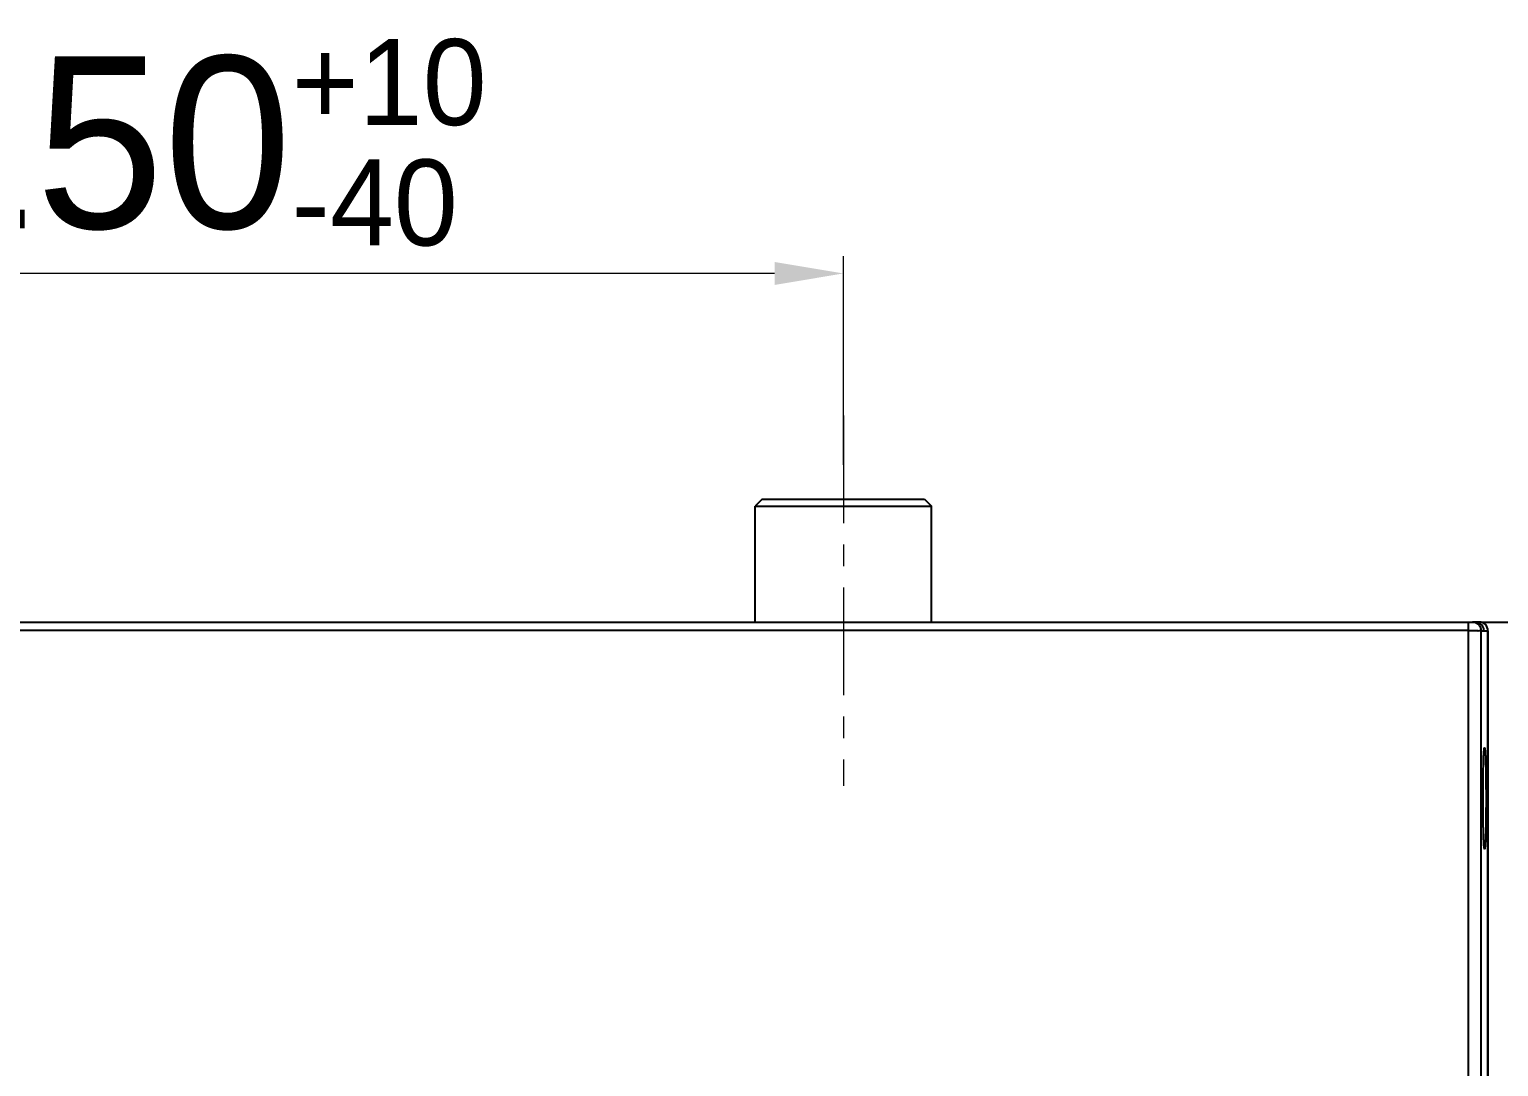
# Model space of a CAD drawing. Extents: x 300 to 2828, y 64 to 1916.
# Drawn here: x 1532.8 to 1703.7, y 1589.3 to 1709.9 of the extents above; entities that cross this region are included whole.
import ezdxf

# ---------------------------------------------------------------- set-up
doc = ezdxf.new("R2010")
doc.units = 0
doc.header["$LTSCALE"] = 10
doc.header["$MEASUREMENT"] = 0
doc.header["$PDMODE"] = 3
doc.header["$PDSIZE"] = -10
doc.linetypes.add('CENTER', pattern=[2, 1.25, -0.25, 0.25, -0.25])
doc.layers.get('0').update_dxf_attribs({"linetype": 'CONTINUOUS'})
doc.layers.get('DEFPOINTS').update_dxf_attribs({"linetype": 'CONTINUOUS'})
doc.layers.add('1', color=7, linetype='CONTINUOUS')
doc.layers.add('DEF_LAYER_ASSEM_MEMBER', color=7, linetype='CONTINUOUS')
doc.styles.add('Daelim Dimension', font='')
doc.styles.get('Daelim Dimension').set_extended_font_data('나눔고딕')
doc.dimstyles.new('DEFAULT', dxfattribs={"dimscale": 2, "dimtxt": 2, "dimasz": 2, "dimexe": 0, "dimexo": 2, "dimgap": 1, "dimtad": 1, "dimdec": 1, "dimzin": 9, "dimdsep": 46, "dimtxsty": 'Daelim Dimension', "dimcen": 0.5, "dimclrd": 252, "dimclre": 252, "dimclrt": 3, "dimadec": 1, "dimazin": 0, "dimtfac": 1, "dimtdec": 1, "dimtix": 1, "dimtmove": 0, "dimatfit": 3, "dimfxl": 1, "dimtolj": 1, "dimtzin": 1, "dimlwd": 9, "dimlwe": 9, "dimarcsym": 0})

# ---------------------------------------------------------------- blocks, each defined once
blk = doc.blocks.new('*D7')
at = {"color": 5, "lineweight": 9, "ltscale": 0.5, "transparency": 16777216}
for p, q in [((1477.47, 1659.64), (1477.47, 1683.56)), ((1627.47, 1659.32), (1627.47, 1683.56)), ((1619.47, 1681.56), (1485.47, 1681.56))]:
    blk.add_line(p, q, dxfattribs=at)
at = {"color": 5, "ltscale": 0.5, "transparency": 16777216}
for points in [[(1485.47, 1682.89), (1485.47, 1680.22), (1477.47, 1681.56)], [(1619.47, 1682.89), (1619.47, 1680.22), (1627.47, 1681.56)]]:
    blk.add_solid(points, dxfattribs=at)
at = {"layer": 'DEFPOINTS', "color": 0, "ltscale": 0.5, "transparency": 16777216}
for p in [(1477.47, 1681.56), (1477.47, 1655.64), (1627.47, 1655.32)]:
    blk.add_point(p, dxfattribs=at)
at = {"color": 7, "ltscale": 0.5, "transparency": 16777216, "insert": (1552.34, 1696.81), "char_height": 20, "attachment_point": 5, "style": 'Daelim Dimension'}
blk.add_mtext('\\A1;150{\\H10.000000;\\S+10^ -40;}', dxfattribs=at)

msp = doc.modelspace()

# ---------------------------------------------------------------- linework, layer by layer
at = {"ltscale": 0.5}
msp.add_line((1045.25, 1641.02), (2070.39, 1641.02), dxfattribs=at)
at = {"layer": '1', "color": 1, "linetype": 'CENTER', "lineweight": 5}
msp.add_line((1627.47, 1665.04), (1627.47, 1621.97), dxfattribs=at)
at = {"layer": '1', "color": 7, "linetype": 'Continuous'}
for p, q in [((1618.02, 1655.32), (1617.22, 1654.52)), ((1617.22, 1641.02), (1617.22, 1654.52)), ((1617.22, 1654.52), (1637.72, 1654.52)), ((1618.02, 1655.32), (1636.92, 1655.32)), ((1636.92, 1655.32), (1637.72, 1654.52)), ((1637.72, 1641.02), (1637.72, 1654.52))]:
    msp.add_line(p, q, dxfattribs=at)
at = {"layer": 'DEF_LAYER_ASSEM_MEMBER', "color": 7, "linetype": 'Continuous'}
for p, q in [((1404.29, 1641.02), (1700.65, 1641.02)), ((1701.42, 1641.02), (1700.97, 1641.02)), ((1700.15, 1509.99), (1700.15, 1640.04)), ((1702.43, 1561.74), (1702.42, 1640.02))]:
    msp.add_line(p, q, dxfattribs=at)
at = {"layer": 'DEF_LAYER_ASSEM_MEMBER', "color": 9, "linetype": 'Continuous'}
for p, q in [((1700.15, 1640.04), (1700.15, 1641.02)), ((1700.15, 1640.04), (1404.79, 1640.04)), ((1701.65, 1640.02), (1701.97, 1640.02)), ((1701.65, 1509.97), (1701.65, 1640.02)), ((1701.97, 1640.02), (1702.42, 1640.02))]:
    msp.add_line(p, q, dxfattribs=at)
at = {"layer": 'DEF_LAYER_ASSEM_MEMBER', "color": 7, "linetype": 'Continuous'}
for centre, radius, start, end in [((1700.65, 1640.02), 1, 37.3816, 89.9911), ((1700.66, 1639.97), 1.05, 79.7349, 89.9804), ((1700.97, 1640.52), 0.5, 90.0001, 104.8781), ((1701.42, 1640.02), 1, 0.0003, 89.9999)]:
    msp.add_arc(centre, radius, start, end, dxfattribs=at)
at = {"layer": 'DEF_LAYER_ASSEM_MEMBER', "color": 9, "linetype": 'Continuous'}
for centre, radius, start, end in [((1700.97, 1640.01), 1, 74.495, 89.9579), ((1700.97, 1640.02), 1, 59.2164, 74.4284), ((1701.42, 1640.01), 1, 74.7104, 89.9582), ((1700.97, 1640.02), 1, 0.0063, 59.1858), ((1701.42, 1640.02), 0.996, 69.184, 74.6789), ((1701.42, 1640.02), 1, 59.5139, 69.1805), ((1701.42, 1640.02), 1, 53.458, 59.4958), ((1701.42, 1640.02), 1, 44.4579, 53.4599), ((1701.42, 1640.02), 1, 37.8374, 44.4359), ((1701.42, 1640.02), 1, 29.5612, 37.8394), ((1701.42, 1640.02), 1, 22.7088, 29.545)]:
    msp.add_arc(centre, radius, start, end, dxfattribs=at)
at = {"layer": 'DEF_LAYER_ASSEM_MEMBER', "color": 7, "linetype": 'Continuous'}
for points, start_tangent, end_tangent in [([(1701.65, 1640.02), (1701.45, 1640.63)], (0.001189, 0.999999), (-0.60651, 0.795076)), ([(1700.15, 1640.04), (1700.72, 1640.03), (1700.98, 1640.03), (1701.2, 1640.03), (1701.39, 1640.03), (1701.53, 1640.03), (1701.62, 1640.02), (1701.65, 1640.02)], (1, 0.000066), (0.912451, -0.409185)), ([(1701.86, 1620.52), (1701.86, 1621.67), (1701.87, 1622.78), (1701.88, 1623.8), (1701.91, 1624.69), (1701.92, 1625.08), (1701.93, 1625.42), (1701.95, 1625.72), (1701.96, 1625.97), (1701.98, 1626.16), (1701.99, 1626.31), (1702.01, 1626.39), (1702.03, 1626.42)], (-0.000399, 1), (0.999997, 0.002595)), ([(1702.03, 1626.42), (1702.05, 1626.39), (1702.06, 1626.31), (1702.08, 1626.16), (1702.1, 1625.97), (1702.11, 1625.72), (1702.13, 1625.42), (1702.14, 1625.08), (1702.15, 1624.69), (1702.18, 1623.8), (1702.19, 1622.78), (1702.2, 1621.67), (1702.21, 1620.52)], (0.999997, 0.002595), (0.000189, -1)), ([(1702.03, 1614.62), (1702.02, 1614.65), (1702, 1614.73), (1701.98, 1614.87), (1701.97, 1615.07), (1701.95, 1615.31), (1701.94, 1615.61), (1701.92, 1615.96), (1701.91, 1616.35), (1701.89, 1617.24), (1701.87, 1618.26), (1701.86, 1619.37), (1701.86, 1620.52)], (-0.999898, -0.014278), (-0.000399, 1)), ([(1702.21, 1620.52), (1702.2, 1619.37), (1702.19, 1618.26), (1702.18, 1617.24), (1702.16, 1616.35), (1702.14, 1615.96), (1702.13, 1615.61), (1702.12, 1615.32), (1702.1, 1615.07), (1702.08, 1614.87), (1702.07, 1614.73), (1702.05, 1614.65), (1702.03, 1614.62)], (0.000189, -1), (-0.999898, -0.014278))]:
    msp.add_spline(points, degree=3, dxfattribs=dict(at, start_tangent=start_tangent, end_tangent=end_tangent))
at = {"layer": 'DEF_LAYER_ASSEM_MEMBER', "color": 9, "linetype": 'Continuous'}
for points, start_tangent, end_tangent in [([(1702.42, 1640.02), (1702.35, 1640.4)], (-0.000041, 1), (-0.386049, 0.922478)), ([(1702.42, 1640.02), (1702.43, 1587.65), (1702.43, 1561.47), (1702.43, 1548.37), (1702.43, 1535.28)], (0.000038, -1), (0.000782, -1))]:
    msp.add_spline(points, degree=3, dxfattribs=dict(at, start_tangent=start_tangent, end_tangent=end_tangent))

# ---------------------------------------------------------------- dimensions: what is measured, and where the dimension line sits
at = {"color": 5, "ltscale": 0.5}
dim = msp.add_linear_dim(base=(1477.47, 1681.56), p1=(1627.47, 1655.32), p2=(1477.47, 1655.64), dimstyle='DEFAULT', override={"dimtxt": 10, "dimasz": 4, "dimexe": 1, "dimdec": 0, "dimclrd": 5, "dimclre": 5, "dimclrt": 7, "dimtol": 1, "dimtp": 10, "dimtm": 40, "dimtfac": 0.5, "dimtdec": 0}, dxfattribs=at)
dim.commit()
dim.dimension.update_dxf_attribs({"geometry": '*D7', "text_midpoint": (1552.34, 1681.56), "dimtype": 160})

doc.saveas('drawing.dxf')
